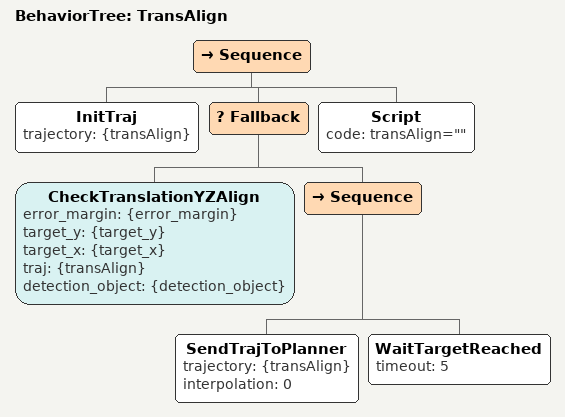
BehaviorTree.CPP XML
<?xml version="1.0" encoding="UTF-8"?>
<root BTCPP_format="4">
  <BehaviorTree ID="TransAlign">
    <Sequence>
      <InitTraj trajectory="{transAlign}"/>
      <Fallback>
        <CheckTranslationYZAlign error_margin="{error_margin}"
                               target_y="{target_y}"
                               target_x="{target_x}"
                               traj="{transAlign}"
                               detection_object="{detection_object}"/>
        <Sequence>
          <SendTrajToPlanner trajectory="{transAlign}"
                             interpolation="0"/>
          <WaitTargetReached timeout="5"/>
        </Sequence>
      </Fallback>
      <Script code="transAlign=&quot;&quot;"/>
    </Sequence>
  </BehaviorTree>

</root>
